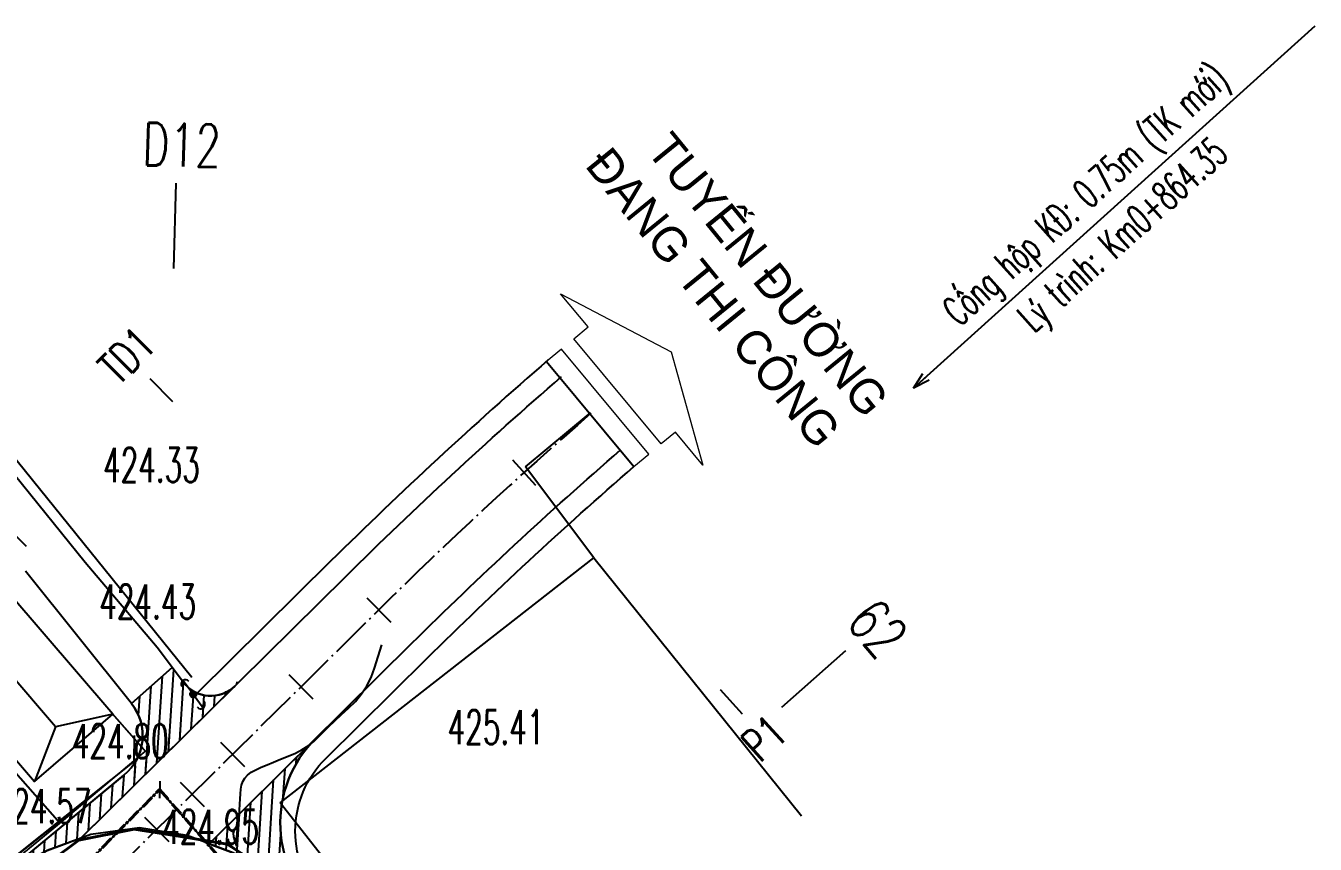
# Model space of a CAD drawing. Header units: centimetres. Extents: x 556321 to 560034, y 1839250 to 1840516.
# Drawn here: x 557188.5 to 557263.9, y 1839369.5 to 1839417.4 of the extents above; entities that cross this region are included whole.
import ezdxf
from ezdxf.enums import TextEntityAlignment as Align

# ---------------------------------------------------------------- set-up
doc = ezdxf.new("R2010")
doc.units = ezdxf.units.CM
doc.header["$MEASUREMENT"] = 0
for name, pattern in [('ACAD_ISO03W100', [30, 12, -18]), ('ACAD_ISO04W100', [30, 24, -3, 0, -3]), ('CENTER2', [1.125, 0.75, -0.125, 0.125, -0.125])]:
    doc.linetypes.add(name, pattern=pattern)
for name, color, linetype in [('CAO DO AN', 6, 'Continuous'), ('cao do Hien Trang', 6, 'Continuous'), ('cao do3', 2, 'Continuous'), ('DO', 1, 'Continuous'), ('Duong nhua Cu', 33, 'Continuous'), ('ENTPLINETUYEN', 1, 'Continuous'), ('H1_DongMuc', 3, 'Continuous'), ('Line1', 40, 'Continuous'), ('RANH', 30, 'Continuous'), ('sh', 4, 'Continuous'), ('sh(bs)', 31, 'Continuous'), ('SH1', 4, 'Continuous'), ('T', 20, 'Continuous'), ('thoat nuoc', 50, 'Continuous'), ('ThongSoTuyen_TuyenPDP', 7, 'Continuous'), ('Tim tuyen', 1, 'Continuous'), ('TUYEN', 7, 'Continuous')]:
    doc.layers.add(name, color=color, linetype=linetype)
doc.layers.add('Mep duong', color=241, linetype='Continuous', lineweight=50)
doc.styles.add('2D', font='vnsimple.shx', dxfattribs={"width": 0.6})
doc.styles.add('KHLT', font='Vnsimple.shx', dxfattribs={"height": 2})
doc.styles.add('Khung ten', font='VHAVANB_3.TTF')
doc.styles.get("Standard").update_dxf_attribs({"font": 'Vnsimple.shx', "width": 0.7, "height": 2})
doc.linetypes.add('FENCELINE2', pattern='A,0.25,-0.1,[132,ltypeshp.shx,S=0.1,R=0,X=-0.1,Y=0],-0.1,1', length=1.45)
doc.linetypes.add('HANG RAO GAI', pattern='A,0.5,-0.2,["X",Standard,S=0.1,R=0,X=-0.1,Y=-0.05],-0.2', length=0.9)
doc.dimstyles.new('Copy(2) of D1000', dxfattribs={"dimtxt": 1.7, "dimasz": 1, "dimexe": 0.5, "dimexo": 1, "dimgap": 0.7, "dimtad": 1, "dimzin": 0, "dimdsep": 46, "dimtxsty": '2D', "dimblk": 'OPEN30', "dimcen": 0, "dimdle": 0.7, "dimclrd": 7, "dimclre": 7, "dimclrt": 3, "dimadec": 0, "dimazin": 2, "dimtfac": 0.3478260869565218, "dimtix": 1, "dimtofl": 0, "dimtmove": 0, "dimatfit": 3, "dimldrblk": 'OPEN30', "dimfxl": 0, "dimtolj": 1, "dimtzin": 0, "dimarcsym": 0})
pattern_1 = [(45, (1641.697914564794, 1656.861475719962), (-0.4419417382415922, 0.4419417382415922), [])]

# ---------------------------------------------------------------- blocks, each defined once
blk = doc.blocks.new('A$C61F2495E')
at = {"layer": 'Line1', "lineweight": -2}
blk.add_lwpolyline([(14.68833595956676, 5.256463934434578), (-0.4504163545789197, 2.926328669767827), (0.4504163544625044, -2.926328669767827), (15.58916866860818, -0.5961934051010758)], close=True, dxfattribs=at)
at = {"layer": 'Line1', "color": 8, "lineweight": -2}
for points in [[(14.68833595956676, 5.256463934434578), (13.55877088371199, 2.086946765892208), (15.58916866860818, -0.5961934051010758)], [(-0.4504163545789197, 2.926328669767827), (1.435625370591879, 0.2209694189950824), (0.4504163544625044, -2.926328669767827)], [(13.55877088371199, 2.086946765892208), (1.435625370591879, 0.2209694189950824)]]:
    blk.add_lwpolyline(points, dxfattribs=at)
at = {"layer": 'Line1', "lineweight": -2}
blk.add_lwpolyline([(15.58916866860818, -0.5961934051010758), (14.68833595956676, 5.256463934434578)], dxfattribs=at)
blk = doc.blocks.new('Moc CD')
at = {"layer": 'sh'}
h = blk.add_hatch(color=0, dxfattribs=at)
h.paths.add_polyline_path([(0.7426605684771204, -0.6696680371865185, 0.2106297425350211), (0.9953359815396254, 0.09646908236602769, 0.1872472989201935), (0.6696680371865114, 0.7426605684771204), (0, 0)])
h.paths.add_polyline_path([(0, 0), (-0.742660568395749, 0.6696680372767503, 0.2106297425667441), (-0.9953359815396325, -0.09646908236602769, 0.1872472989090748), (-0.6696680372184289, -0.7426605684483434)])
at = {"layer": 'sh', "color": 0}
for points in [[(-0.7426605684322283, 0.6696680373096342), (0, 0)], [(-0.6696680371937589, -0.7426605684209946), (0, 0)], [(0, 0), (0.6696680371881456, 0.7426605684789322)], [(0, 0), (0.7426605684789251, -0.6696680371881456)]]:
    blk.add_lwpolyline(points, dxfattribs=at)
blk.add_circle((0, 0), 1, dxfattribs=at)
blk = doc.blocks.new('A$C3D6C2CD6')
at = {"layer": 'sh'}
h = blk.add_hatch(dxfattribs=at)
h.set_pattern_fill('ANSI31', color=256, scale=0.00839999999999212, angle=1.579630421162573, style=0)
h.set_pattern_definition([(46.57963042116253, (4.012626873162276, 1.052847319705961), (-0.001525293744041886, 0.001443426130558267), [])])
edge = h.paths.add_edge_path()
edge.add_ellipse((4.012626873162276, 1.052847319705961), major_axis=(-0.4908092437319648, 0.5052624525884373), ratio=0.9999999999974074, start_angle=0, end_angle=360)
for q in [(-3.656998615042539e-06, 1.11107142880428, -8.57399033005984), (8.000867551152282, 0.9949771124690869, -8.57399033005984)]:
    blk.add_line((4.012626873162276, 1.052847319705961, -8.573990330059832), q, dxfattribs=at)
for centre, major_axis, ratio, start_param, end_param in [((1.009623746465309, 1.096421523799108, -8.573990330059758), (-0.7035553362928466, 0.724273430638844), 0.9999999999982815, -0.7853981633998206, 2.356194490189973), ((4.012626873162276, 1.052847319705961, -8.573990330059758), (-0.4908092437319648, 0.5052624525884373), 0.9999999999974074, 3.926990816988537, 10.21017612416812), ((6.991240147692452, 1.009627017474486, -8.573990330059758), (-0.7035553362928466, 0.724273430638844), 0.9999999999982815, 2.356194490189972, 5.497787143779766)]:
    blk.add_ellipse(centre, major_axis=major_axis, ratio=ratio, start_param=start_param, end_param=end_param, dxfattribs=at)
blk = doc.blocks.new('A$C544F6FAA')
at = {"layer": 'ENTPLINETUYEN'}
h = blk.add_hatch(dxfattribs=at)
h.set_pattern_fill('ANSI31', color=8, scale=5, style=0)
h.set_pattern_definition(pattern_1)
edge = h.paths.add_edge_path()
edge.add_line((10.64333879270043, 5.648605079811205), (10.72389121938932, 6.741161344528109))
edge.add_line((10.72389121938932, 6.741161344528109), (7.536358880558964, 6.730960062587883))
edge.add_arc((4.539542526181133, 6.869132918583103), 3.000000000000052, 268.1899538705258, 357.3601589568332, ccw=False)
edge.add_line((4.444784495844942, 3.870629806080615), (-4.690227078998532, 4.159312415853719))
edge.add_line((-4.690227078998532, 4.159312415853719), (-1.849575852407725, 3.528139222536993))
edge.add_line((-1.849575852407725, 3.528139222536993), (0.1421215856862545, 2.76311210558174))
edge.add_line((0.1421215856862545, 2.76311210558174), (12.75535811243844, 3.504998041236377))
edge.add_arc((12.63792497720317, 5.501547429242773), 1.999999999999976, 175.7833032152119, 273.36614761296295, ccw=False)
h = blk.add_hatch(dxfattribs=at)
h.set_pattern_fill('ANSI31', color=8, scale=5, style=0)
h.set_pattern_definition(pattern_1)
h.paths.add_polyline_path([(13.89452046565202, 3.572001345779199), (-4.690227078999442, 4.159312415854401), (-1.849575852410453, 3.528139222536765), (0.1421215856857998, 2.76311210558174)])
edge = h.paths.add_edge_path()
edge.add_line((14.29961084007482, -1.91367761266315), (5.529731086100583, -2.429504809993432))
edge.add_line((5.529731086100583, -2.429504809993432), (6.240803842757032, -3.760424973832869))
edge.add_line((6.240803842757032, -3.760424973832869), (7.310402133727166, -6.908342356993444))
edge.add_line((7.310402133727166, -6.908342356993444), (7.795864872309267, -9.99066763944711))
edge.add_arc((14.71062681339777, -8.901600470685935), 6.999999999999963, 93.36614761295868, 188.9504952909522, ccw=False)
at = {"layer": 'DO', "color": 1}
for p, q in [((7.536358880558964, 6.730960062587883), (7.99319298125215, 16.63918620684376)), ((7.536358880558964, 6.730960062587883), (10.72389121938954, 6.741161344528109)), ((-4.690227078996713, 4.159312415853719), (4.444784495844942, 3.870629806080615)), ((-3.867248084326775, 4.488645894580031), (2.843834894340489, 4.17418196504309))]:
    blk.add_line(p, q, dxfattribs=at)
for points in [[(10.64333879270043, 5.648605079810977), (10.83216611875696, 8.209725663166637), (10.95968567750742, 14.71717954729684), (11.50523882253833, 27.94011962010427)], [(-3.867248084326775, 4.488645894580031), (-4.607381065181698, 4.653098359787009), (-6.765313533159087, 4.899773286078243), (-8.748722693369928, 4.982003025508675), (-11.02684615570683, 4.936816863067179), (-14.03012899425107, 4.705306326103482), (-18.84234191382757, 4.108416309443101)], [(7.558814876458882, -26.94650314947398), (8.043895129131442, -20.04566589735555), (8.12451795507468, -14.32226788230105), (7.879041888803158, -10.51877948095944), (7.310402133727393, -6.908342356993899), (6.240803842757032, -3.760424973832187), (4.886254938678121, -1.2251057220858), (3.079176045700933, 0.9563316338528693), (0.6969613847288656, 2.549993645058748), (-1.849575852409771, 3.528139222536765), (-4.690227078996713, 4.159312415853719), (-6.80411292178087, 4.400952338416118), (-8.754125833862417, 4.481797509883108), (-11.00265425937005, 4.437198359587228), (-13.98011423978414, 4.207678398960525), (-18.78079530878017, 3.612218752610033)]]:
    blk.add_lwpolyline(points, dxfattribs=at)
at = {"layer": 'DO', "color": 8}
for points in [[(10.64333879270043, 5.648605079811205), (10.72389121938932, 6.741161344528109), (7.536358880558964, 6.730960062587883, -0.40997802505858), (4.444784495844942, 3.870629806080615), (-4.690227078998532, 4.159312415853719), (-1.849575852407725, 3.528139222536993), (0.1421215856862545, 2.76311210558174), (12.75535811243844, 3.504998041236377, -0.453529862698239)], [(14.29961084007482, -1.91367761266315), (5.529731086100583, -2.429504809993432), (6.240803842757032, -3.760424973832869), (7.310402133727166, -6.908342356993444), (7.795864872309267, -9.99066763944711, -0.4430572984944788)]]:
    blk.add_lwpolyline(points, format="xyb", close=True, dxfattribs=at)
at = {"layer": 'DO', "color": 1}
for points in [[(39.11884414114687, 5.737515155414485, 0.01642274535331531), (21.78707347923887, 5.288386257659113), (10.83111158407337, 4.643977978756766)], [(0.1421215856857998, 2.763112105581513), (21.86046918876104, 4.040542890155166, -0.01637857187496907), (39.06376347442099, 4.487862973883239, -0.01637857187496907)], [(5.529731086100128, -2.429504809993432), (22.18341031065825, -1.449967926862655, -0.01617910575991932), (38.82140413611936, -1.010706557424555, -0.01617910575991932)], [(8.05758416047047, -26.98156311705111), (8.543647961551414, -20.06673373175795), (8.624745044368865, -14.30966831766932), (8.318349464006815, -9.562272557944198, -0.415884032340441), (13.95359283623498, -3.186190075565719), (22.25680602018042, -2.697811294366602, -0.0161325765501071), (38.76632143592469, -2.260404873631131, -0.0161325765501071)]]:
    blk.add_lwpolyline(points, format="xyb", dxfattribs=at)
for centre, radius, start, end in [((4.539542526181094, 6.869132918582864), 3, 268.1899538705264, 357.3601589568423), ((12.63792497720306, 5.501547429243146), 2, 175.7833032152223, 273.3661476129665), ((14.71062681339845, -8.90160047068548), 7, 93.36614761296644, 188.9504952909467)]:
    blk.add_arc(centre, radius, start, end, dxfattribs=at)
blk.add_spline([(2.386109505800732, -25.68102136460311, 413.588), (2.93940434879346, -14.19408383471978, 413.126), (2.48584893983957, -10.35856398854708, 412.918), (-1.117728545846376, -3.479503783619521, 412.459), (-6.35794020528715, -1.148708476349839, 412.172), (-18.55893563653513, -1.6256356062338, 411.747)], degree=3, dxfattribs=at)
at = {"layer": 'sh', "linetype": 'FENCELINE2'}
for p, q in [((11.20219408858725, 5.539771812707158, 412.552), (12.03959873353074, 25.8133275554967, 411.087)), ((-11.36981752069482, 4.89410362197259, 412.134), (-10.53241287575133, 25.16765936476213, 410.669)), ((-11.36981752069482, 4.89410362197259, 412.134), (5.41658871299137, 4.075117779629409, 412.807)), ((5.41658871299137, 4.075117779629409, 412.807), (6.429793043510699, 5.204341842449367, 412.675))]:
    blk.add_line(p, q, dxfattribs=at)
at = {"layer": 'sh', "color": 4, "linetype": 'HANG RAO GAI'}
for p, q in [((33.48412129432722, -4.717436138197854, 0.9689999999999941), (34.00118465306855, 1.918347059725647, 0.9689999999999941)), ((34.00118465306855, 1.918347059725647, 0.9689999999999941), (38.94420135424582, 1.775276631220979, 0.9689999999999941)), ((8.90275000529823, -26.54479888619198, 0.9689999999999941), (10.24535067036209, -3.37843090279307, 0.9689999999999941)), ((10.24535067036209, -3.37843090279307, 0.9689999999999941), (33.48412129432722, -4.717436138197854, 0.9689999999999941)), ((33.48412129432722, -4.717436138197854, 0.9689999999999941), (32.63778162701715, -24.07661940256594, 0.9689999999999941))]:
    blk.add_line(p, q, dxfattribs=at)
at = {"layer": 'Tim tuyen', "color": 1}
for p, q in [((20.90338913659252, 20.31242040240727), (21.01495061506625, 18.41569848380118)), ((2.664910477154763, 19.23966871203197), (2.776471955628494, 17.34294679342588)), ((8.894144567734656, 19.60606009396656), (9.005706046208388, 17.70933817536047)), ((33.97519507942638, -17.32891357413791), (33.94907099187458, -15.429093179456)), ((16.75153232120647, -18.097631471868), (16.63997084273296, -16.20090955326191)), ((1.118550613117122, -19.01713292076101), (1.006989134643618, -17.12041100215492)), ((7.806991062938323, -18.62373191772258), (7.695429584464819, -16.72700999911649))]:
    blk.add_line(p, q, dxfattribs=at)
at = {"layer": 'Tim tuyen', "color": 3}
for p, q in [((21.96322318209195, 2.293562175649413), (22.08065631732734, 0.2970127876430979)), ((33.69951720815561, 2.71919111711145), (33.72701624768388, 0.7193801753408025)), ((9.953978613234085, 1.587201867208705), (10.07141174846947, -0.4093475207976098)), ((15.57426514047165, 1.917776142896173), (15.69169827570704, -0.07877324511014194)), ((-0.05871656761769373, 0.9982746940031575), (0.05871656761769373, -0.9982746940031575)), ((-0.05871656761769373, 0.9982746940031575), (0.05871656761769373, -0.9982746940031575)), ((3.724744522654191, 1.220810485274114), (3.842177657889579, -0.7757389027322006)), ((6.629723882203507, 1.391675697041592), (6.747157017438894, -0.6048736909647232))]:
    blk.add_line(p, q, dxfattribs=at)
at = {"layer": 'TUYEN', "color": 3, "linetype": 'ACAD_ISO04W100', "ltscale": 0.1}
blk.add_lwpolyline([(0, 0), (22.02193974970965, 1.295287481646255, -0.01627989428378097), (38.94258471634904, 1.738598878489256, -0.01627989428378097)], format="xyb", dxfattribs=at)
at = {"layer": 'sh'}
for name, p, xscale, yscale, zscale, rotation in [('A$C3D6C2CD6', (10.4115428587877, 5.775102308610485, -411.160502417485), 0.2500000000001172, 0.2500000000001172, 0.2500000000001172, 266.1536688527892), ('Moc CD', (-6.556952614430656, 4.558250351331026, 460.158), 0.2499999999999069, 0.2499999999999069, 0.2499999999999069, 221.7124889068195), ('A$C3D6C2CD6', (-4.415349092224687, -3.776980722385588, 1.930497582514917), 0.249999999999941, 0.249999999999941, 0.249999999999941, 301.9987403189091)]:
    blk.add_blockref(name, p, dxfattribs=dict(at, xscale=xscale, yscale=yscale, zscale=zscale, rotation=rotation))
at = {"layer": 'Tim tuyen', "color": 1, "width": 0.7}
for s, rotation, p in [('TD1', 3.366147612966454, (20.84760839735577, 21.26078136171031)), ('1', 3.366147612966454, (2.609129737918011, 20.18802967133502)), ('3', 3.366147612966454, (8.838363828497904, 20.55442105326961)), ('P1', 0.7878142767682981, (34.01438121075421, -20.17864416616089)), ('2', 3.366147612966454, (7.974333280648807, -21.46881479563172)), ('4', 3.366147612966454, (16.91887453891695, -20.94271434977713)), ('KM0', 3.366147612966454, (1.285892830827606, -21.86221579867015))]:
    blk.add_text(s, height=1.9, rotation=rotation, dxfattribs=at).set_placement(p, align=Align.CENTER)
blk = doc.blocks.new('A$C2A113424')
at = {"layer": 'Mep duong', "linetype": 'Continuous', "lineweight": 20, "extrusion": (-0.004496282055146948, 0.001719061481453282, 0.999988414070535)}
blk.add_lwpolyline([(4.322536986824867, 6.79247280023508), (4.830761154897329, 6.598165935739423), (3.402301987192789, 2.861923919200379), (2.89407781927676, 3.056230783792444), (2.44399803933625, 1.879013385726145), (2.335873058389854, 5.535508036274276), (4.772616766727176, 7.969690198559676), (4.322536986810312, 6.79247280047155)], dxfattribs=at)
blk.add_lwpolyline([(5.273641723522699, 6.428841570338148), (3.845182555903653, 2.692599553731802), (4.372020599101048, 2.491176137052379), (5.800479766678257, 6.227418153647811)], close=True, dxfattribs=at)
blk = doc.blocks.new('_Open30')
at = {"color": 0, "linetype": 'ByBlock', "lineweight": -2}
for p, q in [((-1, 0.26794919), (0, 0)), ((0, 0), (-1, -0.26794919)), ((0, 0), (-1, 0))]:
    blk.add_line(p, q, dxfattribs=at)

msp = doc.modelspace()

# ---------------------------------------------------------------- linework, layer by layer
at = {"layer": 'cao do Hien Trang', "color": 3, "lineweight": -2}
for centre in [(557194.957235106, 1839374.535011225, 424.804), (557190.445725884, 1839370.732475685, 424.573), (557194.7941143864, 1839370.407195141, 424.652), (557196.2008528414, 1839370.458106035, 424.738), (557191.5568847044, 1839369.759700749, 424.555), (557200.245088255, 1839369.527942115, 424.948)]:
    msp.add_circle(centre, 0, dxfattribs=at)
at = {"layer": 'cao do3', "color": 6, "lineweight": -2}
for centre in [(557196.7805504983, 1839390.695741551, 424.327), (557196.5597954614, 1839382.69878793, 424.427), (557216.9359540056, 1839375.358798629, 425.4111)]:
    msp.add_circle(centre, 0, dxfattribs=at)
at = {"layer": 'Duong nhua Cu', "color": 8, "linetype": 'ACAD_ISO03W100', "ltscale": 0.1, "elevation": 428.165}
msp.add_lwpolyline([(557262.1215716586, 1839339.412701445), (557248.8817038322, 1839327.143743996), (557244.0948537807, 1839322.78057272), (557243.728172085, 1839322.837048681), (557242.8800588357, 1839323.39563299), (557238.0090080414, 1839329.051572931), (557229.5757568758, 1839338.713173201), (557221.2165984239, 1839348.934966535), (557215.216349772, 1839356.081894904), (557211.9866360351, 1839359.01817234), (557205.707046862, 1839366.006412735), (557200.245088255, 1839369.527942115), (557194.7941143864, 1839370.407195141), (557191.5568847044, 1839369.759700749), (557183.9812784309, 1839364.113260314)], dxfattribs=at)
at = {"layer": 'H1_DongMuc', "color": 5, "lineweight": -2, "elevation": 425}
msp.add_lwpolyline([(557200.8024525966, 1839369.396598448), (557200.6966542818, 1839369.693944109), (557200.6343259753, 1839369.942803185), (557200.6154676771, 1839370.143175675), (557200.6400793873, 1839370.29506158), (557200.7081611059, 1839370.398460899), (557200.7899911029, 1839370.505743725), (557200.8558476487, 1839370.66928015), (557200.905730743, 1839370.889070173), (557200.939640386, 1839371.165113796), (557200.9575765777, 1839371.497411016), (557200.9704299532, 1839371.844029713), (557200.9890911479, 1839372.163037759), (557201.0135601618, 1839372.454435157), (557201.0438369948, 1839372.718221905), (557201.079921647, 1839372.954398004), (557201.1446920278, 1839373.168704521), (557201.2610260468, 1839373.366882524), (557201.4289237041, 1839373.548932011), (557201.6483849995, 1839373.714852984), (557201.919409933, 1839373.864645442), (557202.2319014411, 1839374.009478437), (557202.5757624598, 1839374.160521021), (557202.9509929891, 1839374.317773194), (557203.357593029, 1839374.481234955), (557203.7955625798, 1839374.650906306), (557204.2300544033, 1839374.834750602), (557204.6262212617, 1839375.040731199), (557204.9840631549, 1839375.268848097), (557205.3035800831, 1839375.519101297), (557205.5847720462, 1839375.791490799), (557205.8642811589, 1839376.085100411), (557206.1787495358, 1839376.399013941), (557206.5281771771, 1839376.733231392), (557206.9125640828, 1839377.087752761), (557207.3319102527, 1839377.462578049), (557207.7424310289, 1839377.864051122), (557208.1003417525, 1839378.298515846), (557208.4056424241, 1839378.76597222), (557208.6583330436, 1839379.266420245), (557208.8584136107, 1839379.79985992), (557209.2928524634, 1839381.174698671)], dxfattribs=at)
at = {"layer": 'Line1', "lineweight": -2, "elevation": -417.0949999998974}
msp.add_lwpolyline([(557218.9177478784, 1839397.766472686), (557224.025625957, 1839391.606699743)], dxfattribs=at)
at = {"layer": 'Line1', "linetype": 'FENCELINE2', "lineweight": -2, "const_width": 0.1, "elevation": 424.376}
msp.add_lwpolyline([(557186.3271679382, 1839367.345016744), (557190.445725884, 1839370.732475685), (557195.4499543866, 1839374.950300762), (557193.5508478603, 1839377.110245117)], dxfattribs=at)
at = {"layer": 'SH1', "elevation": 424.573}
msp.add_lwpolyline([(557190.445725884, 1839370.732475685), (557185.5422705538, 1839376.294934043)], dxfattribs=at)
at = {"layer": 'T', "color": 1}
msp.add_lwpolyline([(556388.4077285065, 1839317.599261275), (556403.9855829556, 1839332.631404766), (556472.7201804589, 1839349.139786821), (556519.7498159858, 1839361.6644622), (556517.4521892862, 1839368.292349566), (556560.3887066303, 1839375.162093943), (556643.1067222117, 1839363.648420062), (556660.645023606, 1839359.496106346), (556688.3832445671, 1839356.142146459), (556756.2777159817, 1839336.862720629), (556804.0540989705, 1839331.131487818), (556881.3539698052, 1839303.290592971), (557029.1753429447, 1839304.133672492), (557099.4537064454, 1839316.087882114), (557130.4917232865, 1839330.985187393), (557171.2721665474, 1839347.296730436), (557196.2840118997, 1839372.702428997), (557244.8134156673, 1839317.637076192)], dxfattribs=at)
at = {"layer": 'ThongSoTuyen_TuyenPDP', "color": 1, "lineweight": -2}
for p, q in [((557197.1254802434, 1839403.190981583), (557197.2634521414, 1839408.189077596)), ((557232.6803039737, 1839377.533937247), (557236.4314407262, 1839380.839836983))]:
    msp.add_line(p, q, dxfattribs=at)
at = {"layer": 'TUYEN', "color": 2, "lineweight": -2}
msp.add_line((557196.297648855, 1839373.202405505), (557196.2700544754, 1839372.202786303), dxfattribs=at)
at = {"layer": 'TUYEN', "color": 3, "linetype": 'CENTER2', "lineweight": 40}
msp.add_lwpolyline([(556813.6770284101, 1839327.665882473), (556851.2885984118, 1839314.119431092, 0.08807846508642009), (556913.3097189525, 1839303.473081123), (557003.073058948, 1839303.985050465, 0.04071798329055057), (557054.90854506, 1839308.511085476), (557081.4580012723, 1839313.027097404, 0.06986579236870619), (557115.9104446233, 1839323.986871367), (557130.4916710559, 1839330.985417083), (557163.4974290751, 1839344.187210567, 0.1035469730046593), (557177.1465900104, 1839353.263975687), (557196.2838516652, 1839372.702595904), (557244.8132696573, 1839317.637258779)], format="xyb", dxfattribs=at)
at = {"layer": 'TUYEN', "color": 1, "lineweight": 40, "elevation": 413.94}
msp.add_lwpolyline([(557183.9268663428, 1839364.053816141), (557191.5578133735, 1839369.743333285), (557194.7950563971, 1839370.390760968), (557197.5205342717, 1839369.951078293), (557200.2460121465, 1839369.511395618), (557204.3913265327, 1839366.838635173), (557205.7078981858, 1839365.989753687), (557211.8622057796, 1839359.169407877), (557221.119488229, 1839349.043043352), (557229.5106815639, 1839338.765091045), (557237.8940489152, 1839329.252260554), (557242.9157915465, 1839323.553955277), (557243.741634036, 1839322.768098075), (557244.135884165, 1839322.483475103)], dxfattribs=at)

# ---------------------------------------------------------------- block references
at = {"layer": 'Line1', "lineweight": -2, "xscale": 1.019949307192106, "yscale": 1.019949307192106, "zscale": 1.019949307192106, "rotation": 301.9092363801699}
msp.add_blockref('A$C61F2495E', (557181.0809158727, 1839386.993853302), dxfattribs=at)
at = {"layer": 'SH1', "rotation": 41.32284360282268}
msp.add_blockref('A$C544F6FAA', (557193.4195344432, 1839367.706819615, 424.591), dxfattribs=at)
at = {"layer": 'thoat nuoc', "extrusion": (0.04394222891043263, 0.03643828267964435, 0.998369336505154), "xscale": 2.00051901326352, "yscale": 2.00051901326352, "zscale": 2.00051901326352, "rotation": 110.9233323271298}
msp.add_blockref('A$C2A113424', (1060240.928222639, -1600470.346864715, 91093.49139469906), dxfattribs=at)

# ---------------------------------------------------------------- texts
at = {"layer": 'CAO DO AN', "color": 6, "lineweight": -2, "width": 0.6}
for s, p in [('424.43', (557192.7586726425, 1839382.698581488, 837.5955)), ('424.80', (557191.1561122872, 1839374.534804784, 837.9725)), ('424.57', (557186.6446030652, 1839370.732269243, 837.7415)), ('424.95', (557196.4439654362, 1839369.527735673, 838.1165))]:
    msp.add_text(s, height=2, dxfattribs=at).set_placement(p)
at = {"layer": 'cao do3', "color": 6, "lineweight": -2, "width": 0.6}
for s, p in [('424.33', (557192.9794276794, 1839390.695535109, 837.4955)), ('425.41', (557213.1348311866, 1839375.358592187, 838.5796))]:
    msp.add_text(s, height=2, dxfattribs=at).set_placement(p)
at = {"layer": 'RANH', "color": 3, "linetype": 'ByBlock', "ltscale": 15, "style": 'KHLT', "width": 0.6}
for s, p in [('Cèng hép K§: 0.75m (TK míi)', (557251.0002511665, 1839406.92194414, 456.45139)), ('Lý tr×nh: Km0+864.35', (557253.1574245642, 1839404.573748131, 456.45139))]:
    msp.add_text(s, height=1.699999999999999, rotation=42.06136955699061, dxfattribs=at).set_placement(p, align=Align.CENTER)
at = {"layer": 'sh(bs)', "color": 7, "lineweight": -2, "insert": (557223.7862214895, 1839414.373488425, -426.382554719043), "char_height": 1.999999999999999, "width": 26.72984380283251, "attachment_point": 1, "rotation": 309.144388871532, "style": 'Khung ten'}
msp.add_mtext('\\pi3.8983;tuyÕn ®\xadêng \\P\\pi2.312;®ang thi c«ng', dxfattribs=at)
at = {"layer": 'ThongSoTuyen_TuyenPDP', "color": 1, "lineweight": -2, "width": 0.7}
for s, rotation, p in [('D12', 358.418757793843, (557195.263646339, 1839409.244662961)), ('62', 311.3899244701698, (557236.3522980222, 1839382.442086152))]:
    msp.add_text(s, height=2.5, rotation=rotation, dxfattribs=at).set_placement(p)

# ---------------------------------------------------------------- leaders
at = {"color": 6}
msp.add_leader([(557240.3747350024, 1839396.195561534, 427.4431), (557263.8809913821, 1839417.40632359, 427.4431)], dimstyle='Copy(2) of D1000', override={"dimgap": 0.7, "dimtad": 0}, dxfattribs=at)

doc.saveas('drawing.dxf')
